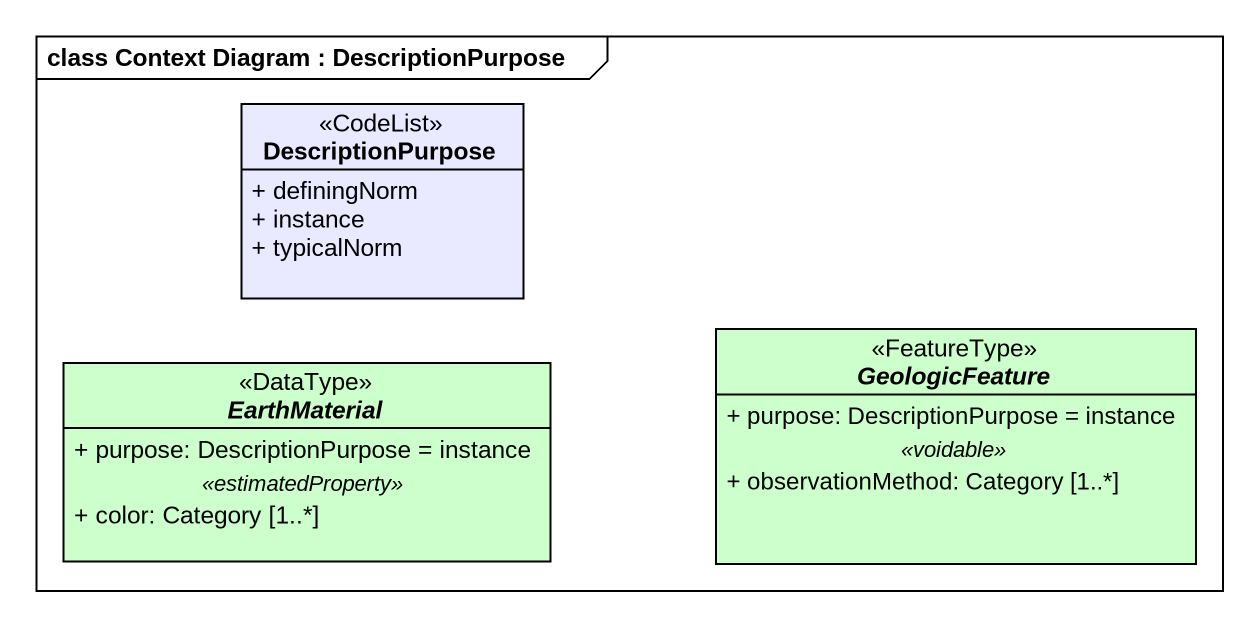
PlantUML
@startuml
mainframe class Context Diagram : DescriptionPurpose
hide circle
hide empty members
skinparam classAttributeIconSize 0
class DescriptionPurpose <<CodeList>> #E9E9FF {
  + definingNorm
  + instance
  + typicalNorm
}
abstract class EarthMaterial <<DataType>> #CCFFCC {
  + purpose: DescriptionPurpose = instance
  .. <<estimatedProperty>> ..
  + color: Category [1..*]
}
abstract class GeologicFeature <<FeatureType>> #CCFFCC {
  + purpose: DescriptionPurpose = instance
  .. <<voidable>> ..
  + observationMethod: Category [1..*]
}
@enduml
